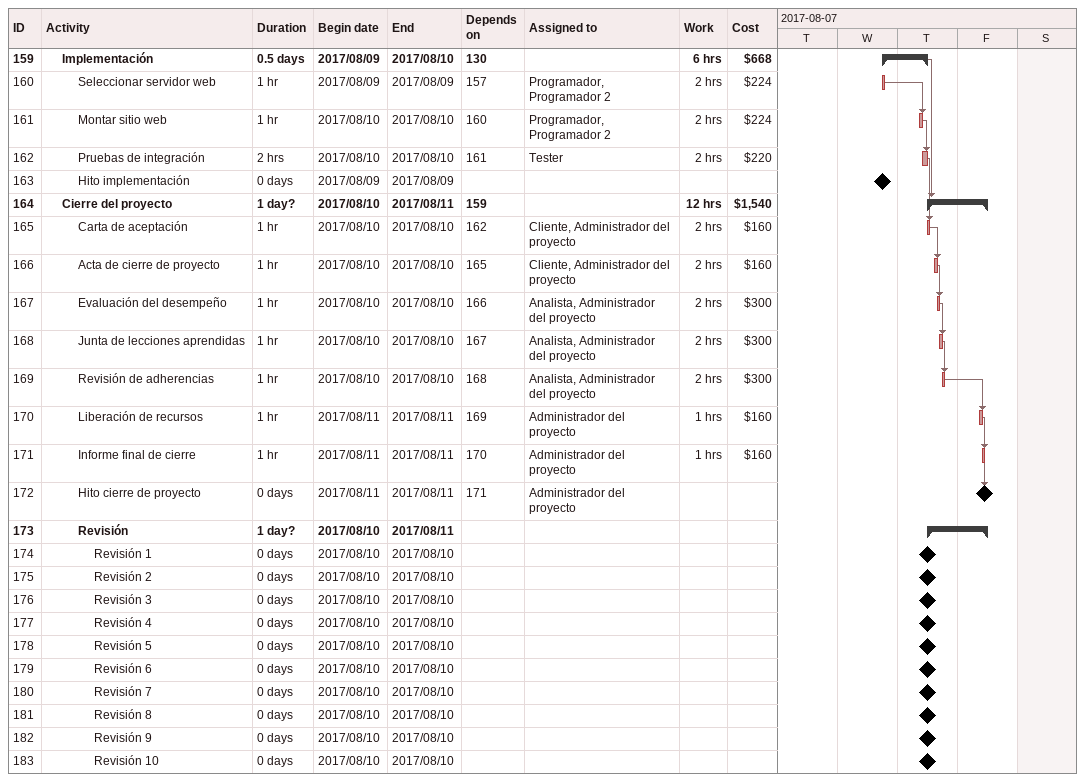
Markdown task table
| ID | Level | Task | Duration | Start | Finish | Predecessors | Resources | Work (h) | Cost ($) |
|---|---|---|---|---|---|---|---|---|---|
| 159 | 2 | **Implementación** | 0.5d | 2017-08-09 | 2017-08-10 | 130 |  | 6 | 668 |
| 160 | 3 | Seleccionar servidor web | 1h | 2017-08-09 | 2017-08-09 | 157 | Programador, Programador 2 | 2 | 224 |
| 161 | 3 | Montar sitio web | 1h | 2017-08-10 | 2017-08-10 | 160 | Programador, Programador 2 | 2 | 224 |
| 162 | 3 | Pruebas de integración | 2h | 2017-08-10 | 2017-08-10 | 161 | Tester | 2 | 220 |
| 163 | 3 | Hito implementación | 0d | 2017-08-09 | 2017-08-09 |  |  |  |  |
| 164 | 2 | **Cierre del proyecto** | 1d? | 2017-08-10 | 2017-08-11 | 159 |  | 12 | 1540 |
| 165 | 3 | Carta de aceptación | 1h | 2017-08-10 | 2017-08-10 | 162 | Cliente, Administrador del proyecto | 2 | 160 |
| 166 | 3 | Acta de cierre de proyecto | 1h | 2017-08-10 | 2017-08-10 | 165 | Cliente, Administrador del proyecto | 2 | 160 |
| 167 | 3 | Evaluación del desempeño | 1h | 2017-08-10 | 2017-08-10 | 166 | Analista, Administrador del proyecto | 2 | 300 |
| 168 | 3 | Junta de lecciones aprendidas | 1h | 2017-08-10 | 2017-08-10 | 167 | Analista, Administrador del proyecto | 2 | 300 |
| 169 | 3 | Revisión de adherencias | 1h | 2017-08-10 | 2017-08-10 | 168 | Analista, Administrador del proyecto | 2 | 300 |
| 170 | 3 | Liberación de recursos | 1h | 2017-08-11 | 2017-08-11 | 169 | Administrador del proyecto | 1 | 160 |
| 171 | 3 | Informe final de cierre | 1h | 2017-08-11 | 2017-08-11 | 170 | Administrador del proyecto | 1 | 160 |
| 172 | 3 | Hito cierre de proyecto | 0d | 2017-08-11 | 2017-08-11 | 171 | Administrador del proyecto |  |  |
| 173 | 3 | **Revisión** | 1d? | 2017-08-10 | 2017-08-11 |  |  |  |  |
| 174 | 4 | Revisión 1 | 0d | 2017-08-10 | 2017-08-10 |  |  |  |  |
| 175 | 4 | Revisión 2 | 0d | 2017-08-10 | 2017-08-10 |  |  |  |  |
| 176 | 4 | Revisión 3 | 0d | 2017-08-10 | 2017-08-10 |  |  |  |  |
| 177 | 4 | Revisión 4 | 0d | 2017-08-10 | 2017-08-10 |  |  |  |  |
| 178 | 4 | Revisión 5 | 0d | 2017-08-10 | 2017-08-10 |  |  |  |  |
| 179 | 4 | Revisión 6 | 0d | 2017-08-10 | 2017-08-10 |  |  |  |  |
| 180 | 4 | Revisión 7 | 0d | 2017-08-10 | 2017-08-10 |  |  |  |  |
| 181 | 4 | Revisión 8 | 0d | 2017-08-10 | 2017-08-10 |  |  |  |  |
| 182 | 4 | Revisión 9 | 0d | 2017-08-10 | 2017-08-10 |  |  |  |  |
| 183 | 4 | Revisión 10 | 0d | 2017-08-10 | 2017-08-10 |  |  |  |  |
